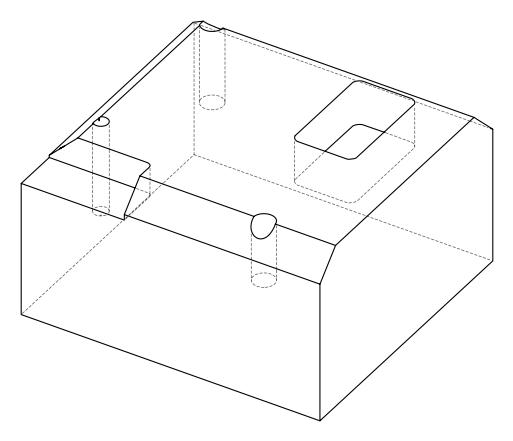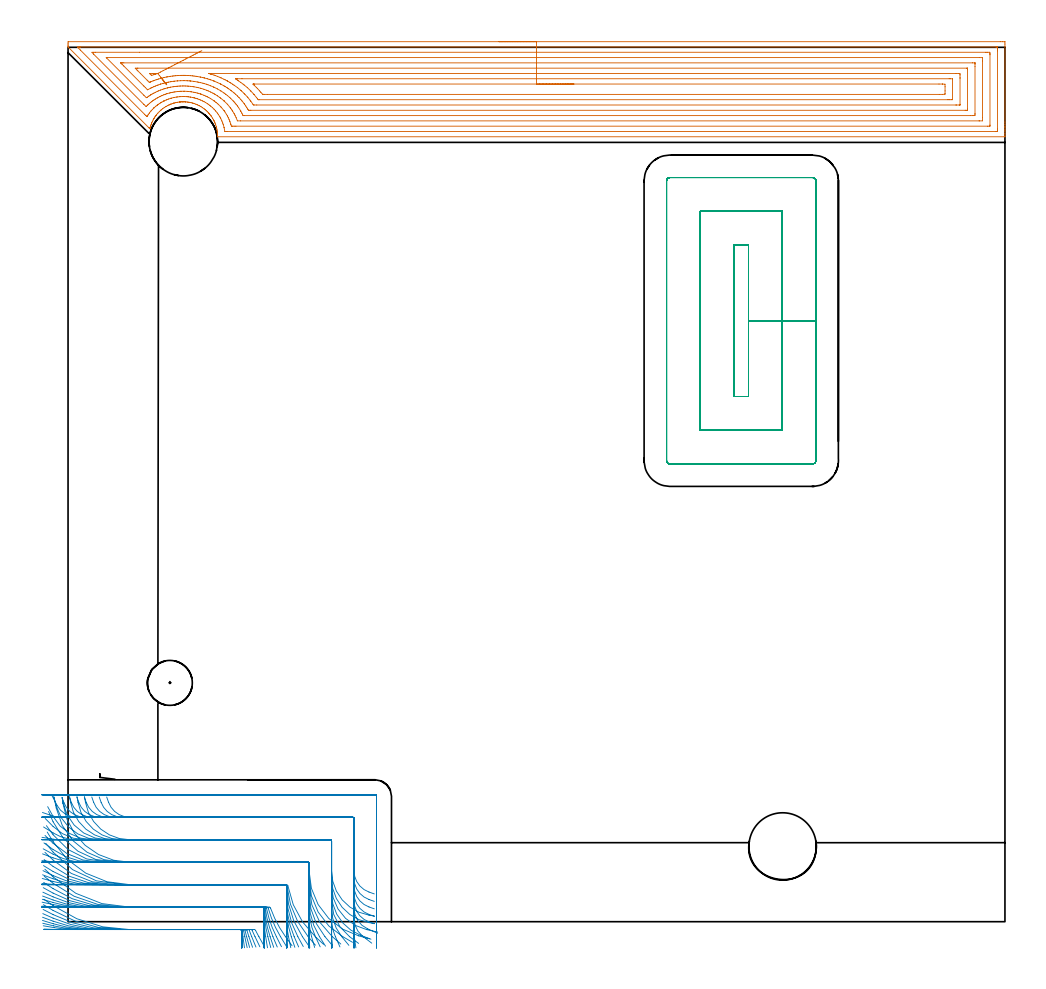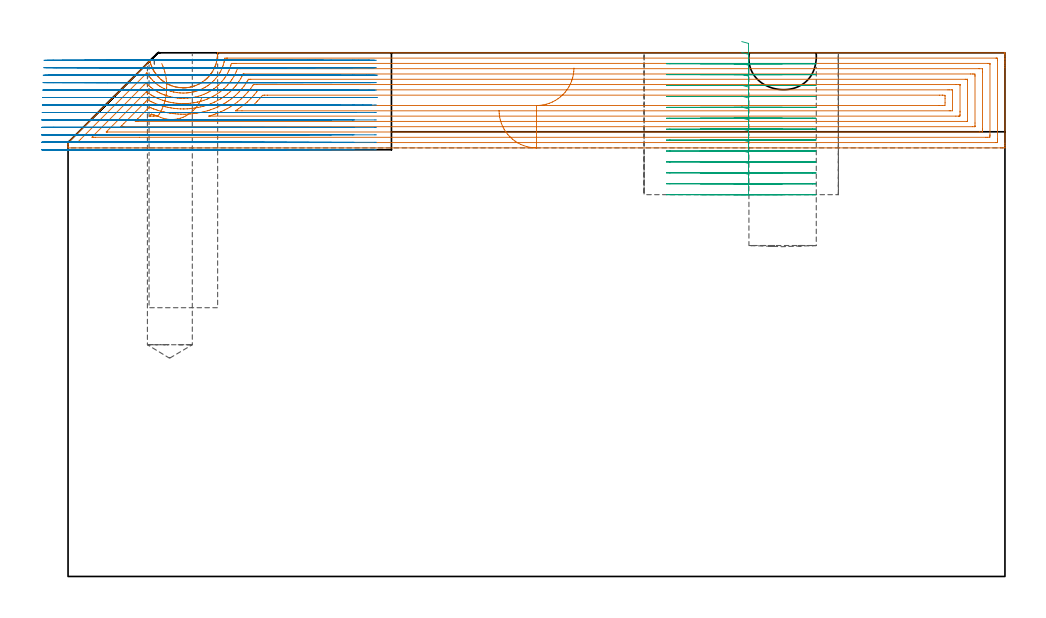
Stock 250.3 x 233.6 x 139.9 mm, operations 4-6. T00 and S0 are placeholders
(PLAN: 9 operations, 6 tool changes, 76 min)
(1 INDEXABLE_INSERT_DRILL_BLIND_HOLE_FROM_SOLID | STEP1POCKET | NXT0302_007 | 0.22 min | 13118 mm3)
(2 AREA_MILL | FG_CHAMFER_SURFACE | UGT0205_001 | 10.58 min | 37646 mm3)
(3 AREA_MILL_1 | FG_CHAMFER_SURFACE_1 | UGT0205_001 | 13.51 min | 58361 mm3)
(4 AREA_MILL_2 | FG_CHAMFER_SURFACE_2 | UGT0205_001 | 17.55 min | 76101 mm3)
(5 MILL_CORNER_NOTCH_RECTANGULAR | CORNER_NOTCH_RECTANGULAR | NXT0201_009 | Follow Part, ap 2, ae 75% | 18.86 min | 80553 mm3)
(6 MILL_RECTANGULAR_POCKET | POCKET_RECTANGULAR_STRAIGHT | NXT0201_011 | Follow Part, ap 3, ae 75% | 14.23 min | 172552 mm3)
(7 MILL_BLIND_HOLE_FROM_SOLID_MATERIAL | STEP1POCKET_1 | NXT0201_012 | Spiral | 0.67 min | 17382 mm3)
(8 SPOT_DRILL | STEP1POCKET_2 | NXT0321_9005460120000 | 0.03 min | 7 mm3)
(9 DRILL_BLIND_HOLE_INTO_CENTER | STEP1POCKET_2 | UGT0301_515 | 0.34 min | 8913 mm3)
(TOOL NXT0302_007 | Index. Insert Drill 18mm [880-D1800L25-05] | D18 PA176 FL90 Z2)
(TOOL UGT0205_001 | Chamfer Mill 20 x 3 x 45 deg. | D20 FL50 Z2)
(TOOL NXT0201_009 | ENDMILL 8mm [2P460-0800-NA 1630] | D8 FL26 Z6)
(TOOL NXT0201_011 | ENDMILL 12mm [2P460-1200-NA 1630] | D12 FL38 Z6)
(TOOL NXT0201_012 | ENDMILL 16mm [2P460-1600-NA 1630] | D16 FL38 Z6)
(TOOL NXT0321_9005460120000 | NC Spot Drill, 142deg, 12mm, Carbide, Uncoated | D12 PA142 FL30 Z2)
(TOOL UGT0301_515 | Carbide Drill 12.0 mm | D12 PA118 FL101 Z2)
(OP 4 AREA_MILL_2)
G17 G21 G94 G90
T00 M6
G54
G17 G0 G90 X115.15 Y235.1 S1061 M3
G43 Z149.9 H0
Z124.5
G94 G1 X115.188 Z123.628 F250.
X115.302 Z122.764
X115.491 Z121.912
X115.753 Z121.08
X116.087 Z120.274
X116.49 Z119.5
X116.958 Z118.764
X117.49 Z118.072
X118.079 Z117.429
X118.722 Z116.84
X119.414 Z116.309
X120.15 Z115.84
X120.924 Z115.437
X121.73 Z115.103
X122.562 Z114.841
X123.413 Z114.652
X124.278 Z114.538
X125.15 Z114.5
X249.063
X249.69 Y235.097 Z114.503
X250.293 Y235.092 Z114.506
X250.296 Y235.078 Z114.519
X250.299 Y234.471 Z115.126
X250.3 Y233.86 Z115.737
Y213.622 Z135.973
Y213.012 Z136.583
Y212.445 Z137.152
Y212.117 Z137.479
Y211.55 Z138.046
Y211.223 Z138.372
Y210.569 Z139.031
Y210.16 Z139.439
X250.294 Y209.764 Z139.828
X250.29 Y209.702 Z139.888
X250.137 Y209.7 Z139.9
X39.954 Y209.699 Z139.899
X39.953 Y209.7 Z139.898
X39.951 Y209.708 Z139.891
X39.923 Y210.307 Z139.293
X39.907 Y210.659 Z138.94
X39.891 Y210.82 Z138.78
X39.864 Y211.104 Z138.494
X39.845 Y211.223 Z138.374
X39.794 Y211.549 Z138.05
X39.7 Y211.997 Z137.603
X39.669 Y212.117 Z137.483
X39.584 Y212.439 Z137.159
X39.441 Y212.887 Z136.712
X39.393 Y213.012 Z136.586
X39.273 Y213.331 Z136.269
X39.217 Y213.464 Z136.136
X39.061 Y213.827 Z135.773
X39.023 Y213.906 Z135.694
X38.964 Y214.025 Z135.574
X38.86 Y214.221 Z135.378
X38.598 Y214.671 Z134.929
X38.316 Y215.111 Z134.487
X38.219 Y215.247 Z134.35
X38.169 Y215.318 Z134.279
X38.106 Y215.399 Z134.199
X37.897 Y215.664 Z133.934
X37.7 Y215.897 Z133.702
X37.611 Y216.002 Z133.597
X37.481 Y216.141 Z133.458
X37.277 Y216.359 Z133.24
X37.213 Y216.42 Z133.179
X36.991 Y216.631 Z132.969
X36.695 Y216.893 Z132.707
X36.385 Y217.142 Z132.458
X35.944 Y217.457 Z132.143
X35.493 Y217.752 Z131.848
X35.44 Y217.783 Z131.817
X35.352 Y217.83 Z131.77
X35.023 Y218.006 Z131.59
X34.601 Y218.216 Z131.383
X34.157 Y218.403 Z131.194
X33.709 Y218.568 Z131.026
X33.389 Y218.673 Z130.925
X33.196 Y218.719 Z130.875
X32.817 Y218.816 Z130.782
X32.781 Y218.823 Z130.775
X32.371 Y218.907 Z130.693
X32.102 Y218.947 Z130.653
X31.924 Y218.973 Z130.626
X31.479 Y219.014 Z130.578
X31.431 Y219.016 Z130.575
X31.367 Y219.018 Z130.569
X31.032 Y219.038 Z130.558
X30.964 Z130.555
X30.762 Z130.553
X30.721 Z130.555
X30.586 Z130.556
X30.513 Y219.034 Z130.558
X30.414 Y219.03 Z130.565
X30.14 Y219.015 Z130.576
X30.071 Y219.007 Z130.581
X29.913 Y218.994 Z130.6
X29.784 Y218.983 Z130.615
X29.694 Y218.975 Z130.624
X29.248 Y218.91 Z130.69
X28.801 Y218.82 Z130.777
X28.356 Y218.714 Z130.885
X28.285 Y218.694 Z130.905
X28.21 Y218.673 Z130.926
X28.139 Y218.65 Z130.949
X27.835 Y218.549 Z131.047
X27.484 Y218.422 Z131.178
X27.464 Y218.415 Z131.185
X27.393 Y218.384 Z131.216
X27.015 Y218.221 Z131.377
X26.946 Y218.187 Z131.41
X26.572 Y218.006 Z131.592
X26.165 Y217.781 Z131.814
X25.68 Y217.475 Z132.121
X25.286 Y217.192 Z132.405
X24.903 Y216.893 Z132.707
X24.788 Y216.792 Z132.806
X24.379 Y216.403 Z133.193
X23.986 Y216.001 Z133.596
X23.896 Y215.899 Z133.699
X23.582 Y215.51 Z134.089
X23.524 Y215.431 Z134.168
X23.388 Y215.247 Z134.35
X23.287 Y215.111 Z134.487
X23.23 Y215.026 Z134.574
X23.081 Y214.8 Z134.797
X23.003 Y214.684 Z134.913
X22.929 Y214.551 Z135.046
X22.744 Y214.221 Z135.378
X22.522 Y213.779 Z135.821
X22.384 Y213.459 Z136.138
X22.334 Y213.345 Z136.255
X22.328 Y213.331 Z136.269
X22.274 Y213.19 Z136.409
X22.206 Y213.012 Z136.585
X22.111 Y212.764 Z136.834
X22.012 Y212.44 Z137.159
X21.934 Y212.154 Z137.443
X21.926 Y212.117 Z137.479
X21.916 Y212.077 Z137.518
X21.897 Y211.998 Z137.595
X21.863 Y211.884 Z137.707
X21.853 Y211.853 Z137.734
X21.79 Y211.906 Z137.686
X21.582 Y212.117 Z137.482
X0.01 Y233.688 Z115.908
X0.005 Y233.695 Z115.902
X0. Y233.95 Z115.645
Y234.231 Z115.368
Y234.711 Z114.888
X0.01 Y235.092 Z114.505
X0.097 Y235.1 Z114.5
X125.15
Y233.686 Z115.914
X247.905
X248.014 Y233.685 Z115.915
X248.231 Y233.681 Z115.919
X248.286 Y233.679 Z115.921
X248.29 Y233.666 Z115.934
X248.295 Y233.633 Z115.967
X248.298 Y233.577 Z116.023
X248.3 Y233.181 Z116.419
Y232.683 Z116.917
X248.299 Y211.723 Z137.877
X248.292 Y211.223 Z138.377
X248.29 Y211.131 Z138.469
X248.122 Y211.121 Z138.479
X248.012 Y211.116 Z138.484
X247.905 Y211.115 Z138.485
X42.57
X42.461 Y211.116 Z138.484
X42.243 Y211.12 Z138.48
X41.876 Y211.13 Z138.47
X41.697 Y212.117 Z137.483
X41.677 Y212.211 Z137.389
X41.441 Y213.012 Z136.588
X41.326 Y213.362 Z136.238
X41.107 Y213.906 Z135.694
X40.784 Y214.614 Z134.986
X40.681 Y214.8 Z134.8
X40.546 Y215.038 Z134.562
X40.127 Y215.694 Z133.906
X39.891 Y216.025 Z133.575
X39.435 Y216.588 Z133.012
X38.999 Y217.071 Z132.529
X38.576 Y217.482 Z132.118
X38.106 Y217.89 Z131.71
X37.834 Y218.107 Z131.493
X37.46 Y218.376 Z131.224
X37.213 Y218.545 Z131.055
X36.73 Y218.86 Z130.74
X36.32 Y219.079 Z130.521
X35.943 Y219.271 Z130.33
X35.427 Y219.507 Z130.093
X35.025 Y219.673 Z129.927
X34.535 Y219.851 Z129.749
X34.181 Y219.965 Z129.635
X33.715 Y220.092 Z129.508
X33.673 Y220.103 Z129.497
X33.642 Y220.11 Z129.49
X33.414 Y220.165 Z129.435
X32.749 Y220.289 Z129.311
X32.6 Y220.314 Z129.286
X32.196 Y220.368 Z129.232
X31.856 Y220.402 Z129.198
X31.598 Y220.423 Z129.177
X30.964 Y220.449 Z129.151
X30.68
X30.071 Y220.427 Z129.173
X29.826 Y220.41 Z129.19
X29.178 Y220.337 Z129.263
X29.028 Y220.315 Z129.285
X28.285 Y220.184 Z129.416
X28.179 Y220.165 Z129.435
X27.55 Y220.007 Z129.593
X27.481 Y219.988 Z129.612
X27.393 Y219.96 Z129.64
X26.879 Y219.785 Z129.815
X26.5 Y219.646 Z129.954
X26.237 Y219.534 Z130.066
X25.642 Y219.271 Z130.33
X25.618 Y219.259 Z130.341
X25.607 Y219.254 Z130.346
X25.038 Y218.946 Z130.654
X24.714 Y218.754 Z130.846
X24.483 Y218.608 Z130.992
X24.134 Y218.376 Z131.224
X23.949 Y218.248 Z131.352
X23.902 Y218.214 Z131.386
X23.822 Y218.153 Z131.447
X23.45 Y217.855 Z131.745
X23.023 Y217.482 Z132.118
X22.974 Y217.437 Z132.163
X22.929 Y217.394 Z132.206
X22.53 Y216.988 Z132.612
X22.16 Y216.588 Z133.012
X22.036 Y216.443 Z133.157
X21.712 Y216.019 Z133.581
X21.475 Y215.694 Z133.906
X21.339 Y215.498 Z134.102
X21.143 Y215.203 Z134.397
X21.103 Y215.14 Z134.46
X21.073 Y215.098 Z134.502
X21.067 Y215.092 Z134.508
X21.062 Y215.096 Z134.504
X20.974 Y215.179 Z134.421
X20.8 Y215.35 Z134.25
X20.456 Y215.694 Z133.906
X3.288 Y232.862 Z116.738
X2.581 Y233.577 Z116.023
X2.489 Y233.672 Z115.928
X2.853 Y233.681 Z115.919
X3.071 Y233.684 Z115.916
X3.18 Y233.685 Z115.915
X3.288 Y233.686 Z115.914
X125.15
Y232.272 Z117.328
X245.226 Y232.271 Z117.329
X245.638 Y232.27 Z117.33
X246.119 Y232.267 Z117.333
X246.27 Y232.265 Z117.335
X246.29 Y231.969 Z117.631
X246.296 Y231.788 Z117.812
X246.299 Y231.608 Z117.992
Y212.831 Z136.769
X246.294 Y212.65 Z136.95
X246.29 Y212.535 Z137.065
X246.239 Y212.533 Z137.067
X246.119 Y212.531 Z137.069
X245.708 Y212.529 Z137.071
X44.837
X44.355 Y212.53 Z137.07
X43.941 Y212.532 Z137.068
X43.64 Y212.535 Z137.065
X43.503 Y212.971 Z136.629
X43.462 Y213.111 Z136.489
X43.262 Y213.705 Z135.895
X43.187 Y213.906 Z135.694
X43.007 Y214.362 Z135.238
X42.797 Y214.8 Z134.8
X42.57 Y215.264 Z134.336
X42.313 Y215.694 Z133.906
X41.896 Y216.368 Z133.232
X41.738 Y216.588 Z133.012
X41.677 Y216.671 Z132.929
X41.002 Y217.482 Z132.118
X40.901 Y217.599 Z132.001
X40.784 Y217.726 Z131.874
X40.126 Y218.376 Z131.224
X39.891 Y218.582 Z131.018
X39.516 Y218.897 Z130.703
X39.032 Y219.271 Z130.33
X38.999 Y219.295 Z130.305
X38.913 Y219.357 Z130.243
X38.106 Y219.881 Z129.719
X37.604 Y220.165 Z129.435
X37.213 Y220.367 Z129.233
X36.82 Y220.558 Z129.042
X36.32 Y220.775 Z128.825
X35.601 Y221.059 Z128.541
X35.427 Y221.122 Z128.478
X35.332 Y221.154 Z128.446
X34.856 Y221.296 Z128.304
X34.535 Y221.379 Z128.221
X34.108 Y221.486 Z128.114
X33.642 Y221.581 Z128.019
X33.006 Y221.696 Z127.904
X32.749 Y221.732 Z127.868
X31.994 Y221.815 Z127.785
X31.856 Y221.825 Z127.775
X31.053 Y221.864 Z127.736
X30.964 Y221.865 Z127.735
X30.174 Y221.85 Z127.75
X30.071 Y221.846 Z127.754
X29.688 Y221.821 Z127.779
X29.342 Y221.789 Z127.811
X29.178 Y221.77 Z127.83
X28.55 Y221.688 Z127.912
X28.285 Y221.642 Z127.958
X27.793 Y221.552 Z128.048
X27.393 Y221.462 Z128.138
X27.07 Y221.382 Z128.218
X26.5 Y221.223 Z128.377
X26.375 Y221.184 Z128.416
X25.993 Y221.059 Z128.541
X25.711 Y220.955 Z128.645
X25.607 Y220.913 Z128.687
X25.082 Y220.69 Z128.91
X24.714 Y220.524 Z129.076
X24.47 Y220.409 Z129.191
X23.989 Y220.165 Z129.435
X23.88 Y220.106 Z129.494
X23.822 Y220.074 Z129.526
X23.322 Y219.771 Z129.829
X22.929 Y219.514 Z130.086
X22.578 Y219.271 Z130.33
X22.267 Y219.039 Z130.561
X22.036 Y218.86 Z130.74
X21.775 Y218.637 Z130.963
X21.479 Y218.376 Z131.224
X21.304 Y218.215 Z131.385
X21.143 Y218.062 Z131.538
X20.848 Y217.778 Z131.822
X20.251 Y218.349 Z131.251
X20.223 Y218.376 Z131.224
X6.859 Y231.741 Z117.859
X6.815 Y231.788 Z117.812
X6.384 Y232.264 Z117.336
X6.859 Y232.268 Z117.332
X7.271 Y232.271 Z117.329
X19.13
X125.15 Y232.272 Z117.328
Y230.857 Z118.743
X243.478
X244.287 Y230.85 Z118.75
X244.3 Y230.034 Z119.566
Y230. Z119.6
Y214.834 Z134.766
X244.29 Y213.95 Z135.65
X243.441 Y213.943 Z135.657
X243.404
X46.103
X45.248 Y213.95 Z135.65
X44.902 Y214.8 Z134.8
X44.605 Y215.444 Z134.156
X44.475 Y215.694 Z133.906
X44.355 Y215.917 Z133.683
X43.939 Y216.588 Z133.012
X43.751 Y216.884 Z132.716
X43.462 Y217.304 Z132.296
X43.32 Y217.482 Z132.118
X42.645 Y218.3 Z131.3
X42.577 Y218.376 Z131.224
X42.57 Y218.384 Z131.216
X41.686 Y219.271 Z130.33
X41.677 Y219.279 Z130.321
X41.609 Y219.338 Z130.262
X40.784 Y220.008 Z129.592
X40.576 Y220.165 Z129.435
X39.891 Y220.636 Z128.964
X39.227 Y221.059 Z128.541
X38.999 Y221.191 Z128.41
X38.705 Y221.353 Z128.247
X38.106 Y221.646 Z127.954
X37.436 Y221.953 Z127.647
X37.213 Y222.046 Z127.554
X37.057 Y222.109 Z127.491
X36.32 Y222.382 Z127.218
X35.691 Y222.583 Z127.017
X35.427 Y222.654 Z126.946
X34.682 Y222.847 Z126.753
X34.535 Y222.878 Z126.722
X34.496 Y222.886 Z126.714
X33.642 Y223.041 Z126.559
X33.408 Y223.081 Z126.519
X32.749 Y223.163 Z126.437
X32.227 Y223.219 Z126.381
X31.856 Y223.242 Z126.358
X31.443 Y223.261 Z126.339
X30.964 Y223.277 Z126.323
X30.541 Y223.27 Z126.33
X30.071 Y223.259 Z126.341
X29.679 Y223.239 Z126.361
X29.178 Y223.199 Z126.401
X28.86 Y223.165 Z126.435
X28.285 Y223.092 Z126.508
X28.071 Y223.061 Z126.539
X27.393 Y222.944 Z126.656
X27.312 Y222.928 Z126.672
X26.924 Y222.847 Z126.753
X26.582 Y222.765 Z126.835
X26.5 Y222.743 Z126.857
X25.883 Y222.571 Z127.029
X25.607 Y222.489 Z127.111
X25.206 Y222.354 Z127.246
X24.714 Y222.177 Z127.423
X24.16 Y221.953 Z127.647
X23.924 Y221.85 Z127.75
X23.822 Y221.804 Z127.796
X23.317 Y221.564 Z128.036
X22.929 Y221.365 Z128.235
X22.73 Y221.258 Z128.342
X22.371 Y221.059 Z128.541
X22.16 Y220.934 Z128.666
X22.036 Y220.857 Z128.743
X21.618 Y220.583 Z129.017
X21.143 Y220.264 Z129.336
X21.084 Y220.224 Z129.376
X20.993 Y220.165 Z129.435
X20.921 Y220.139 Z129.461
X20.893 Y220.165 Z129.435
X20.251 Y220.799 Z128.801
X10.286 Y230.764 Z118.836
X10.249 Y230.803 Z118.797
X10.214 Y230.845 Z118.755
X10.211 Y230.851 Z118.749
X10.219 Y230.853 Z118.747
X10.26 Y230.855 Z118.745
X10.43 Y230.857 Z118.743
X10.467
X125.15
Y229.443 Z120.157
X241.655
X242.213 Y229.441 Z120.159
X242.276 Y229.439 Z120.161
X242.282 Y229.438 Z120.162
X242.29 Y229.421 Z120.179
X242.297 Y229.358 Z120.242
X242.299 Y229.106 Z120.494
X242.3 Y228.461 Z121.139
X242.299 Y215.943 Z133.657
X242.296 Y215.694 Z133.906
X242.29 Y215.378 Z134.222
X241.985 Y215.364 Z134.236
X241.655 Y215.361 Z134.239
X241.099 Y215.357 Z134.243
X47.033
X46.921 Y215.359 Z134.241
X46.832 Y215.361 Z134.239
X46.778 Y215.364 Z134.236
X46.747 Y215.401 Z134.199
X46.597 Y215.694 Z133.906
X46.442 Y215.996 Z133.604
X46.141 Y216.567 Z133.033
X46.128 Y216.588 Z133.012
X46.108 Y216.621 Z132.979
X45.564 Y217.482 Z132.118
X45.248 Y217.937 Z131.663
X44.896 Y218.376 Z131.224
X44.652 Y218.673 Z130.927
X44.355 Y219.023 Z130.577
X44.121 Y219.271 Z130.33
X43.462 Y219.936 Z129.664
X43.225 Y220.165 Z129.435
X42.57 Y220.708 Z128.892
X42.133 Y221.059 Z128.541
X41.677 Y221.381 Z128.219
X40.825 Y221.953 Z127.647
X40.784 Y221.98 Z127.62
X40.712 Y222.025 Z127.575
X39.891 Y222.485 Z127.115
X39.172 Y222.847 Z126.753
X38.999 Y222.928 Z126.672
X38.85 Y222.995 Z126.605
X38.106 Y223.309 Z126.291
X37.351 Y223.603 Z125.997
X37.213 Y223.653 Z125.947
X37.147 Y223.675 Z125.925
X36.943 Y223.741 Z125.859
X36.32 Y223.926 Z125.674
X36.064 Y223.997 Z125.603
X35.427 Y224.155 Z125.445
X34.902 Y224.268 Z125.332
X34.535 Y224.337 Z125.263
X33.81 Y224.467 Z125.133
X33.642 Y224.49 Z125.11
X32.789 Y224.595 Z125.005
X32.749 Y224.599 Z125.001
X32.382 Y224.635 Z124.965
X31.856 Y224.666 Z124.934
X31.825 Y224.667 Z124.933
X30.964 Y224.694 Z124.906
X30.904 Y224.695 Z124.905
X30.071 Y224.68 Z124.92
X30.028 Y224.678 Z124.922
X29.252 Y224.635 Z124.965
X29.184 Y224.63 Z124.97
X28.376 Y224.544 Z125.056
X28.285 Y224.533 Z125.067
X27.593 Y224.435 Z125.165
X27.393 Y224.4 Z125.2
X26.837 Y224.298 Z125.302
X26.5 Y224.228 Z125.372
X26.104 Y224.138 Z125.462
X25.607 Y224.012 Z125.588
X25.394 Y223.955 Z125.645
X24.714 Y223.761 Z125.839
X24.699 Y223.757 Z125.843
X24.653 Y223.741 Z125.859
X24.04 Y223.523 Z126.077
X23.822 Y223.443 Z126.157
X23.329 Y223.248 Z126.352
X22.929 Y223.073 Z126.527
X22.424 Y222.847 Z126.753
X22.161 Y222.722 Z126.878
X22.036 Y222.659 Z126.941
X21.286 Y222.266 Z127.334
X21.258 Y222.253 Z127.347
X21.219 Y222.288 Z127.312
X21.143 Y222.357 Z127.243
X20.651 Y222.847 Z126.753
X20.251 Y223.247 Z126.353
X14.894 Y228.604 Z120.996
X14.394 Y229.106 Z120.494
X14.228 Y229.276 Z120.324
X14.099 Y229.411 Z120.189
X14.081 Y229.437 Z120.163
X14.125 Y229.439 Z120.161
X14.221 Y229.441 Z120.159
X14.558 Y229.443 Z120.157
X14.894
X125.15
Y228.029 Z121.571
X240.053
X240.233 Y228.026 Z121.574
X240.276 Y228.024 Z121.576
X240.29 Y228.022 Z121.578
X240.293 Y228.009 Z121.591
X240.296 Y227.97 Z121.63
X240.3 Y227.782 Z121.818
X240.299 Y217.052 Z132.548
X240.295 Y216.908 Z132.692
X240.29 Y216.794 Z132.806
X240.283 Y216.777 Z132.823
X240.268 Y216.775 Z132.825
X240.225 Y216.774 Z132.826
X239.87 Y216.771 Z132.829
X239.687
X48.819
X48.635 Y216.772 Z132.828
X48.282 Y216.776 Z132.824
X48.199 Y216.778 Z132.822
X48.053 Y217.009 Z132.591
X47.926 Y217.21 Z132.39
X47.757 Y217.482 Z132.118
X47.48 Y217.929 Z131.671
X47.174 Y218.376 Z131.224
X47.033 Y218.576 Z131.024
X46.469 Y219.271 Z130.33
X46.141 Y219.665 Z129.935
X45.677 Y220.165 Z129.435
X45.248 Y220.599 Z129.001
X44.774 Y221.059 Z128.541
X44.355 Y221.409 Z128.191
X43.684 Y221.953 Z127.647
X43.462 Y222.118 Z127.482
X42.897 Y222.519 Z127.081
X42.57 Y222.735 Z126.865
X42.397 Y222.847 Z126.753
X41.954 Y223.125 Z126.475
X41.677 Y223.284 Z126.316
X40.855 Y223.741 Z125.859
X40.784 Y223.778 Z125.822
X40.71 Y223.815 Z125.785
X39.891 Y224.196 Z125.404
X39.086 Y224.548 Z125.052
X38.999 Y224.582 Z125.018
X38.859 Y224.635 Z124.965
X38.106 Y224.913 Z124.687
X37.692 Y225.049 Z124.551
X37.213 Y225.194 Z124.406
X36.444 Y225.406 Z124.194
X36.32 Y225.437 Z124.163
X35.934 Y225.529 Z124.071
X35.427 Y225.635 Z123.965
X35.296 Y225.661 Z123.939
X34.535 Y225.796 Z123.804
X34.213 Y225.852 Z123.748
X33.642 Y225.923 Z123.677
X33.196 Y225.976 Z123.624
X32.749 Y226.02 Z123.58
X32.222 Y226.057 Z123.543
X31.856 Y226.076 Z123.524
X31.289 Y226.097 Z123.503
X30.964 Y226.105 Z123.495
X30.397 Y226.097 Z123.503
X30.071 Y226.088 Z123.512
X29.537 Y226.064 Z123.536
X29.178 Y226.043 Z123.557
X28.705 Y226.003 Z123.597
X28.285 Y225.96 Z123.64
X27.899 Y225.916 Z123.684
X27.393 Y225.848 Z123.752
X27.115 Y225.808 Z123.792
X26.5 Y225.7 Z123.9
X26.356 Y225.673 Z123.927
X25.66 Y225.529 Z124.071
X25.617 Y225.52 Z124.08
X25.607 Y225.517 Z124.083
X24.906 Y225.338 Z124.262
X24.714 Y225.285 Z124.315
X24.212 Y225.138 Z124.462
X23.822 Y225.02 Z124.58
X23.534 Y224.923 Z124.677
X22.929 Y224.714 Z124.886
X22.871 Y224.693 Z124.907
X22.725 Y224.635 Z124.965
X22.237 Y224.434 Z125.166
X22.036 Y224.35 Z125.25
X21.927 Y224.304 Z125.296
X21.805 Y224.253 Z125.347
X21.757 Y224.234 Z125.366
X21.733 Y224.227 Z125.373
X21.725 Y224.232 Z125.368
X21.678 Y224.275 Z125.325
X21.313 Y224.635 Z124.965
X21.143 Y224.804 Z124.796
X19.358 Y226.59 Z123.01
X18.631 Y227.318 Z122.282
X18.465 Y227.486 Z122.114
X17.949 Y228.022 Z121.578
X18.465 Y228.027 Z121.573
X18.649 Y228.028 Z121.572
X125.15 Y228.029 Z121.571
Y226.615 Z122.985
X237.192
X237.895 Y226.613 Z122.987
X238.084 Y226.611 Z122.989
X238.266 Y226.608 Z122.992
X238.29 Y226.424 Z123.176
X238.296 Y226.211 Z123.389
X238.299 Y225.529 Z124.071
X238.3 Y225.314 Z124.286
X238.299 Y218.376 Z131.224
X238.297 Y218.268 Z131.332
X238.293 Y218.215 Z131.385
X238.29 Y218.194 Z131.406
X238.269 Y218.191 Z131.409
X238.084 Y218.189 Z131.411
X237.382 Y218.186 Z131.414
X237.192 Y218.185 Z131.415
X50.414 Y218.186 Z131.414
X49.712 Y218.19 Z131.41
X49.527 Y218.192 Z131.408
X49.399 Y218.376 Z131.224
X48.819 Y219.223 Z130.377
X48.782 Y219.271 Z130.33
X48.641 Y219.449 Z130.151
X48.051 Y220.165 Z129.435
X47.926 Y220.312 Z129.288
X47.233 Y221.059 Z128.541
X47.033 Y221.264 Z128.336
X46.324 Y221.953 Z127.647
X46.141 Y222.11 Z127.49
X45.248 Y222.847 Z126.753
X44.355 Y223.48 Z126.12
X43.968 Y223.741 Z125.859
X43.462 Y224.069 Z125.531
X43.212 Y224.225 Z125.375
X42.664 Y224.541 Z125.059
X42.57 Y224.593 Z125.007
X42.491 Y224.635 Z124.965
X41.957 Y224.916 Z124.684
X41.677 Y225.053 Z124.547
X40.88 Y225.433 Z124.167
X40.784 Y225.475 Z124.125
X40.655 Y225.529 Z124.071
X39.891 Y225.841 Z123.759
X39.382 Y226.039 Z123.561
X38.999 Y226.179 Z123.421
X38.25 Y226.424 Z123.176
X38.106 Y226.468 Z123.132
X38.042 Y226.488 Z123.112
X37.879 Y226.535 Z123.065
X37.68 Y226.594 Z123.006
X37.634 Y226.609 Z122.991
X37.66 Y226.611 Z122.989
X37.746 Y226.613 Z122.987
X37.827 Y226.614 Z122.986
X37.915 Y226.615 Z122.985
X125.15
Y225.2 Z124.4
X235.406
X235.737 Y225.198 Z124.402
X236.299 Y225.193 Z124.407
Y219.607 Z129.993
X235.967 Y219.603 Z129.997
X235.406 Y219.6 Z130.
X235.077
X51.168
X50.887 Y219.603 Z129.997
X50.817 Y219.605 Z129.995
X50.787 Y219.607 Z129.993
X50.604 Y219.855 Z129.745
X50.358 Y220.165 Z129.435
X49.712 Y220.96 Z128.64
X49.624 Y221.059 Z128.541
X48.819 Y221.933 Z127.667
X48.799 Y221.953 Z127.647
X47.926 Y222.807 Z126.793
X47.881 Y222.847 Z126.753
X47.033 Y223.544 Z126.056
X46.785 Y223.741 Z125.859
X46.141 Y224.212 Z125.388
X45.541 Y224.635 Z124.965
X45.248 Y224.834 Z124.766
X44.723 Y225.186 Z124.414
X44.825 Y225.193 Z124.407
X44.93 Y225.196 Z124.404
X45.248 Y225.199 Z124.401
X46.469 Y225.2 Z124.4
X125.15
Y223.786 Z125.814
X232.683
X233.577 Y223.784 Z125.816
X233.621 Y223.783 Z125.817
X234.29 Y223.741 Z125.859
X234.299 Y223.062 Z126.538
Y221.953 Z127.647
X234.296 Y221.276 Z128.324
X234.29 Y221.059 Z128.541
X233.662 Y221.017 Z128.583
X233.621 Y221.016 Z128.584
X232.773 Y221.014 Z128.586
X53.283
X52.432 Y221.016 Z128.584
X52.39 Y221.019 Z128.581
X51.956 Y221.059 Z128.541
X51.497 Y221.598 Z128.002
X51.183 Y221.953 Z127.647
X50.604 Y222.58 Z127.02
X50.343 Y222.847 Z126.753
X49.712 Y223.474 Z126.126
X49.439 Y223.741 Z125.859
X49.406 Y223.775 Z125.825
X49.532 Y223.782 Z125.818
X49.622 Y223.785 Z125.815
X49.667 Y223.786 Z125.814
X49.712
X125.15
X126.022 Z125.852
X126.886 Z125.966
X127.738 Z126.155
X128.57 Z126.417
X129.376 Z126.751
X130.15 Z127.154
X130.886 Z127.622
X131.578 Z128.153
X132.221 Z128.743
X132.81 Z129.386
X133.341 Z130.078
X133.81 Z130.814
X134.213 Z131.588
X134.547 Z132.394
X134.809 Z133.226
X134.998 Z134.077
X135.112 Z134.942
X135.15 Z135.814
G0 Z149.9
X35.741 Y232.707
Z127.899
G1 X35.387 Y232.524 Z127.123
X34.975 Y232.31 Z126.385
X34.506 Y232.068 Z125.69
X33.986 Y231.798 Z125.043
X33.418 Y231.504 Z124.451
X32.806 Y231.187 Z123.916
X32.155 Y230.85 Z123.443
X31.469 Y230.495 Z123.036
X30.755 Y230.126 Z122.698
X30.018 Y229.744 Z122.431
X29.262 Y229.353 Z122.238
X28.495 Y228.955 Z122.119
X27.721 Y228.555 Z122.076
X26.947 Y228.154 Z122.11
X26.178 Y227.756 Z122.219
X25.421 Y227.364 Z122.403
X24.681 Y226.981 Z122.661
X23.963 Y226.61 Z122.99
X23.952 Y226.604 Z122.996
X23.878 Y226.578 Z123.022
X23.822 Y226.561 Z123.039
X23.354 Y226.424 Z123.176
X23.029 Y226.323 Z123.277
X22.929 Y226.291 Z123.309
X22.358 Y226.101 Z123.499
X22.331 Y226.093 Z123.507
X22.312 Y226.098 Z123.502
X22.228 Y226.176 Z123.424
X22.1 Y226.299 Z123.301
X22.036 Y226.361 Z123.239
X21.975 Y226.424 Z123.176
X21.913 Y226.488 Z123.112
X21.803 Y226.607 Z122.993
X21.851 Y226.609 Z122.991
X22.036 Y226.612 Z122.988
X22.738 Y226.614 Z122.986
X22.929 Y226.615 Z122.985
X23.822
X23.864 Y226.614 Z122.986
X23.909 Y226.613 Z122.987
X23.963 Y226.61 Z122.99
X24.376 Y226.091 Z123.558
X24.757 Y225.613 Z124.18
X25.102 Y225.179 Z124.854
X25.409 Y224.793 Z125.573
X25.676 Y224.457 Z126.333
X25.901 Y224.174 Z127.127
X26.082 Y223.947 Z127.949
X26.218 Y223.777 Z128.794
X26.307 Y223.664 Z129.655
X26.349 Y223.611 Z130.524
X26.344 Y223.618 Z131.397
X26.292 Y223.684 Z132.265
X26.192 Y223.809 Z133.123
X26.047 Y223.992 Z133.963
X25.856 Y224.231 Z134.78
X25.622 Y224.525 Z135.567
X25.346 Y224.872 Z136.319
X25.03 Y225.269 Z137.028
G0 Z149.9
M5
M2
(OP 5 MILL_CORNER_NOTCH_RECTANGULAR)
G17 G21 G94 G90
T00 M6
G54
G17 G0 G90 X52.448 Y-6.618 S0 M3
G43 Z149.9 H1
Z137.908
G94 G1 X50.983 Y-4. F250.
G2 X50.101 Y-2.32 R36. F500.
G3 X49.747 Y-2.1 R0.4
G1 X16.48
G2 X-4. Y4.293 R36.
G1 X-6.467 Y6. F250.
G0 Z149.9
X59.847 Y-6.431
Z137.908
G1 X58.089 Y-4.
G2 X54.096 Y3.635 R30. F500.
G3 X53.722 Y3.9 R0.4
G1 X16.48
G2 X-4. Y11.978 R30.
G1 X-6.192 Y14.026 F250.
G0 Z149.9
X68.257 Y-6.043
Z137.908
G1 X66.06 Y-4.
G2 X58.737 Y9.57 R24. F500.
G3 X58.346 Y9.9 R0.4
G1 X16.48
G2 X-4. Y21.388 R24.
G1 X-5.564 Y23.948 F250.
G0 Z149.9
X80.571 Y-4.578
Z137.908
G1 X77.676 Y-3.791
G2 X64.4 Y13.578 R18. F500.
G1 Y15.503
G3 X64.003 Y15.9 R0.4
G1 X16.48
G2 X-1.379 Y31.656 R18.
G1 X-1.566 Y33.144 F250.
G0 Z149.9
X81.879 Y1.496
Z137.908
G1 X80.4 Y1.746
G2 X70.4 Y13.578 R12. F500.
G1 Y21.503
G3 X70.003 Y21.9 R0.4
G1 X16.48
G2 X4.648 Y31.901 R12.
G1 X4.398 Y33.38 F250.
G0 Z149.9
X81.815 Y7.421
Z137.908
G1 X80.4 Y7.921
G2 X76.4 Y13.578 R6. F500.
G1 Y27.502
G3 X76.002 Y27.9 R0.4
G1 X16.48
G2 X10.823 Y31.901 R6.
G1 X10.323 Y33.315 F250.
G0 Z149.9
X82.4 Y10.578
Z137.908
G1 Y13.578
Y33.5 F500.
G3 X82. Y33.9 R0.4
G1 X16.48
X13.48 F250.
G0 Z149.9
X51.247 Y-6.704
Z135.915
G1 X49.949 Y-4.
G2 X49.203 Y-2.342 R36. F500.
G3 X48.839 Y-2.1 R0.4
G1 X14.488
G2 X-4. Y3.01 R36.
G1 X-6.574 Y4.551 F250.
G0 Z149.9
X58.325 Y-6.563
Z135.915
G1 X56.766 Y-4.
G2 X53.48 Y3.609 R30. F500.
G3 X53.098 Y3.9 R0.4
G1 X14.488
G2 X-4. Y10.274 R30.
G1 X-6.363 Y12.123 F250.
G0 Z149.9
X66.097 Y-6.281
Z135.915
G1 X64.149 Y-4.
G2 X58.488 Y9.537 R24. F500.
G3 X58.092 Y9.9 R0.4
G1 X14.488
G2 X-4. Y18.597 R24.
G1 X-5.913 Y20.908 F250.
G0 Z149.9
X75.993 Y-5.501
Z135.915
G1 X73.395 Y-4.
G2 X64.4 Y11.586 R18. F500.
G1 Y15.503
G3 X64.003 Y15.9 R0.4
G1 X14.488
G2 X-3.159 Y30.355 R18.
G1 X-3.75 Y33.296 F250.
G0 Z149.9
X81.871 Y-0.496
Z135.915
G1 X80.392 Y-0.245
G2 X70.4 Y11.586 R12. F500.
G1 Y21.503
G3 X70.003 Y21.9 R0.4
G1 X14.488
G2 X2.656 Y31.901 R12.
G1 X2.406 Y33.38 F250.
G0 Z149.9
X81.815 Y5.429
Z135.915
G1 X80.4 Y5.929
G2 X76.4 Y11.586 R6. F500.
G1 Y27.502
G3 X76.002 Y27.9 R0.4
G1 X14.488
G2 X8.831 Y31.901 R6.
G1 X8.331 Y33.315 F250.
G0 Z149.9
X82.4 Y8.586
Z135.915
G1 Y11.586
Y33.5 F500.
G3 X82. Y33.9 R0.4
G1 X14.488
X11.488 F250.
G0 Z149.9
X50.198 Y-6.778
Z133.923
G1 X49.065 Y-4.
G2 X48.444 Y-2.364 R36. F500.
G3 X48.071 Y-2.1 R0.4
G1 X12.496
G2 X-4. Y1.902 R36.
G1 X-6.667 Y3.276 F250.
G0 Z149.9
X57.016 Y-6.674
Z133.923
G1 X55.657 Y-4.
G2 X53.008 Y3.583 R30. F500.
G3 X52.62 Y3.9 R0.4
G1 X12.496
G2 X-4. Y8.842 R30.
G1 X-6.506 Y10.492 F250.
G0 Z149.9
X64.321 Y-6.472
Z133.923
G1 X62.621 Y-4.
G2 X58.4 Y9.504 R24. F500.
G3 X58.003 Y9.9 R0.4
G1 X12.496
G2 X-4. Y16.467 R24.
G1 X-6.179 Y18.529 F250.
G0 Z149.9
X72.868 Y-5.966
Z133.923
G1 X70.602 Y-4.
G2 X64.4 Y9.594 R18. F500.
G1 Y15.503
G3 X64.003 Y15.9 R0.4
G1 X12.496
G2 X-4. Y26.696 R18.
G1 X-5.201 Y29.445 F250.
G0 Z149.9
X82.721 Y-2.771
Z133.923
G1 X79.793 Y-2.119
G2 X70.4 Y9.594 R12. F500.
G1 Y21.503
G3 X70.003 Y21.9 R0.4
G1 X12.496
G2 X0.663 Y31.901 R12.
G1 X0.413 Y33.38 F250.
G0 Z149.9
X81.814 Y3.437
Z133.923
G1 X80.4 Y3.937
G2 X76.4 Y9.594 R6. F500.
G1 Y27.502
G3 X76.002 Y27.9 R0.4
G1 X12.496
G2 X6.838 Y31.901 R6.
G1 X6.339 Y33.315 F250.
G0 Z149.9
X82.4 Y6.594
Z133.923
G1 Y9.594
Y33.5 F500.
G3 X82. Y33.9 R0.4
G1 X12.496
X9.496 F250.
G0 Z149.9
X49.288 Y-6.84
Z131.931
G1 X48.321 Y-4.
G2 X47.813 Y-2.386 R36. F500.
G3 X47.433 Y-2.1 R0.4
G1 X10.502
G2 X-4. Y0.95 R36.
G1 X-6.746 Y2.159 F250.
G0 Z149.9
X55.894 Y-6.767
Z131.931
G1 X54.734 Y-4.
G2 X52.674 Y3.557 R30. F500.
G3 X52.281 Y3.9 R0.4
G1 X10.502
G2 X-4. Y7.638 R30.
G1 X-6.626 Y9.088 F250.
G0 Z149.9
X62.841 Y-6.626
Z131.931
G1 X61.391 Y-4.
G2 X58.4 Y7.602 R24. F500.
G1 Y9.503
G3 X58.003 Y9.9 R0.4
G1 X10.502
G2 X-4. Y14.777 R24.
G1 X-6.39 Y16.59 F250.
G0 Z149.9
X70.572 Y-6.294
Z131.931
G1 X68.638 Y-4.
G2 X64.4 Y7.602 R18. F500.
G1 Y15.503
G3 X64.003 Y15.9 R0.4
G1 X10.502
G2 X-4. Y23.237 R18.
G1 X-5.777 Y25.654 F250.
G0 Z149.9
X80.926 Y-4.679
Z131.931
G1 X78.123 Y-3.61
G2 X70.4 Y7.602 R12. F500.
G1 Y21.503
G3 X70.003 Y21.9 R0.4
G1 X10.502
G2 X-1.292 Y31.687 R12.
G1 X-1.569 Y33.161 F250.
G0 Z149.9
X81.814 Y1.445
Z131.931
G1 X80.4 Y1.945
G2 X76.4 Y7.602 R6. F500.
G1 Y27.502
G3 X76.002 Y27.9 R0.4
G1 X10.502
G2 X4.845 Y31.901 R6.
G1 X4.345 Y33.315 F250.
G0 Z149.9
X82.4 Y4.602
Z131.931
G1 Y7.602
Y33.5 F500.
G3 X82. Y33.9 R0.4
G1 X10.502
X7.502 F250.
G0 Z149.9
X48.507 Y-6.891
Z129.939
G1 X47.706 Y-4.
G2 X47.304 Y-2.408 R36. F500.
G3 X46.918 Y-2.1 R0.4
G1 X8.51
G2 X-4. Y0.143 R36.
G1 X-6.813 Y1.186 F250.
G0 Z149.9
X54.942 Y-6.842
Z129.939
G1 X53.981 Y-4.
G2 X52.472 Y3.531 R30. F500.
G3 X52.076 Y3.9 R0.4
G1 X8.51
G2 X-4. Y6.633 R30.
G1 X-6.727 Y7.884 F250.
G0 Z149.9
X61.609 Y-6.749
Z129.939
G1 X60.408 Y-4.
G2 X58.4 Y5.61 R24. F500.
G1 Y9.503
G3 X58.003 Y9.9 R0.4
G1 X8.51
G2 X-4. Y13.418 R24.
G1 X-6.56 Y14.982 F250.
G0 Z149.9
X68.782 Y-6.537
Z129.939
G1 X67.18 Y-4.
G2 X64.4 Y5.61 R18. F500.
G1 Y15.503
G3 X64.003 Y15.9 R0.4
G1 X8.51
G2 X-4. Y20.958 R18.
G1 X-6.157 Y23.043 F250.
G0 Z149.9
X77.616 Y-5.797
Z129.939
G1 X75.214 Y-4.
G2 X70.4 Y5.61 R12. F500.
G1 Y21.503
G3 X70.003 Y21.9 R0.4
G1 X8.51
G2 X-3.009 Y30.537 R12.
G1 X-3.85 Y33.416 F250.
G0 Z149.9
X81.814 Y-0.546
Z129.939
G1 X80.4 Y-0.046
G2 X76.4 Y5.61 R6. F500.
G1 Y27.502
G3 X76.002 Y27.9 R0.4
G1 X8.51
G2 X2.853 Y31.901 R6.
G1 X2.353 Y33.315 F250.
G0 Z149.9
X82.4 Y2.61
Z129.939
G1 Y5.61
Y33.5 F500.
G3 X82. Y33.9 R0.4
G1 X8.51
X5.51 F250.
G0 Z149.9
X47.849 Y-6.932
Z127.946
G1 X47.215 Y-4.
G2 X46.911 Y-2.43 R36. F500.
G3 X46.521 Y-2.1 R0.4
G1 X6.516
G2 X-3.963 Y-0.541 R36.
G1 X-6.833 Y0.332 F250.
G0 Z149.9
X54.144 Y-6.902
Z127.946
G1 X53.383 Y-4.
G2 X52.4 Y3.505 R30. F500.
G3 X52.003 Y3.9 R0.4
G1 X6.516
G2 X-4. Y5.803 R30.
G1 X-6.81 Y6.855 F250.
G0 Z149.9
X60.592 Y-6.845
Z127.946
G1 X59.64 Y-4.
G2 X58.4 Y3.615 R24. F500.
G1 Y9.503
G3 X58.003 Y9.9 R0.4
G1 X6.516
G2 X-4. Y12.326 R24.
G1 X-6.697 Y13.641 F250.
G0 Z149.9
X67.359 Y-6.718
Z127.946
G1 X66.09 Y-4.
G2 X64.4 Y3.615 R18. F500.
G1 Y15.503
G3 X64.003 Y15.9 R0.4
G1 X6.516
G2 X-4. Y19.291 R18.
G1 X-6.435 Y21.044 F250.
G0 Z149.9
X75.029 Y-6.319
Z127.946
G1 X73.126 Y-4.
G2 X70.4 Y3.615 R12. F500.
G1 Y21.503
G3 X70.003 Y21.9 R0.4
G1 X6.516
G2 X-3.995 Y28.109 R12.
G1 X-5.442 Y30.737 F250.
G0 Z149.9
X82.706 Y-3.086
Z127.946
G1 X79.964 Y-1.868
G2 X76.4 Y3.615 R6. F500.
G1 Y27.502
G3 X76.002 Y27.9 R0.4
G1 X6.516
G2 X0.859 Y31.901 R6.
G1 X0.359 Y33.316 F250.
G0 Z149.9
X82.4 Y0.615
Z127.946
G1 Y3.615
Y33.5 F500.
G3 X82. Y33.9 R0.4
G1 X6.516
X3.516 F250.
G0 Z149.9
X47.133 Y-6.973
Z125.954
G1 X46.729 Y-4.
G2 X46.553 Y-2.46 R36. F500.
G3 X46.158 Y-2.1 R0.4
G1 X4.524
G2 X-3.842 Y-1.115 R36.
G1 X-6.759 Y-0.418 F250.
G0 Z149.9
X53.281 Y-6.96
Z125.954
G1 X52.795 Y-4.
G2 X52.4 Y0.855 R30. F500.
G1 Y3.503
G3 X52.003 Y3.9 R0.4
G1 X4.524
G2 X-4. Y5.136 R30.
G1 X-6.876 Y5.989 F250.
G0 Z149.9
X59.503 Y-6.938
Z125.954
G1 X58.896 Y-4.
G2 X58.4 Y0.855 R24. F500.
G1 Y9.503
G3 X58.003 Y9.9 R0.4
G1 X4.524
G2 X-4. Y11.465 R24.
G1 X-6.804 Y12.53 F250.
G0 Z149.9
X65.876 Y-6.889
Z125.954
G1 X65.067 Y-4.
G2 X64.4 Y0.855 R18. F500.
G1 Y15.503
G3 X64.003 Y15.9 R0.4
G1 X4.524
G2 X-4. Y18.046 R18.
G1 X-6.642 Y19.467 F250.
G0 Z149.9
X72.639 Y-6.744
Z125.954
G1 X71.426 Y-4.
G2 X70.4 Y0.855 R12. F500.
G1 Y21.503
G3 X70.003 Y21.9 R0.4
G1 X4.524
G2 X-4. Y25.453 R12.
G1 X-6.112 Y27.584 F250.
G0 Z149.9
X81.127 Y-5.732
Z125.954
G1 X78.747 Y-3.905
G2 X76.4 Y0.855 R6. F500.
G1 Y27.502
G3 X76.002 Y27.9 R0.4
G1 X4.524
G2 X-1.079 Y31.753 R6.
G1 X-1.616 Y33.154 F250.
G0 Z149.9
X82.4 Y-2.145
Z125.954
G1 Y0.855
Y33.5 F500.
G3 X82. Y33.9 R0.4
G1 X4.524
X1.524 F250.
G0 Z149.9
X46.483 Y-6.999
Z123.962
G1 X46.41 Y-4.
G2 X46.4 Y-3.133 R36. F500.
G1 Y-2.497
G3 X46.003 Y-2.1 R0.4
G1 X2.353
G2 X-3.669 Y-1.593 R36.
G1 X-6.627 Y-1.091 F250.
G0 Z149.9
X52.499 Y-6.999
Z123.962
G1 X52.413 Y-4.
G2 X52.4 Y-3.133 R30. F500.
G1 Y3.503
G3 X52.003 Y3.9 R0.4
G1 X2.353
G2 X-4. Y4.58 R30.
G1 X-6.932 Y5.216 F250.
G0 Z149.9
X58.524 Y-6.998
Z123.962
G1 X58.416 Y-4.
G2 X58.4 Y-3.133 R24. F500.
G1 Y9.503
G3 X58.003 Y9.9 R0.4
G1 X2.353
G2 X-4. Y10.756 R24.
G1 X-6.893 Y11.55 F250.
G0 Z149.9
X64.565 Y-6.997
Z123.962
G1 X64.421 Y-4.
G2 X64.4 Y-3.133 R18. F500.
G1 Y15.503
G3 X64.003 Y15.9 R0.4
G1 X2.353
G2 X-4. Y17.058 R18.
G1 X-6.807 Y18.117 F250.
G0 Z149.9
X70.648 Y-6.992
Z123.962
G1 X70.431 Y-4.
G2 X70.4 Y-3.133 R12. F500.
G1 Y21.503
G3 X70.003 Y21.9 R0.4
G1 X2.353
G2 X-4. Y23.719 R12.
G1 X-6.545 Y25.307 F250.
G0 Z149.9
X76.897 Y-6.968
Z123.962
G1 X76.463 Y-4.
G2 X76.4 Y-3.133 R6. F500.
G1 Y27.502
G3 X76.002 Y27.9 R0.4
G1 X2.353
G2 X-2.975 Y31.141 R6.
G1 X-4.355 Y33.804 F250.
G0 Z149.9
X82.4 Y-6.133
Z123.962
G1 Y-3.133
Y33.5 F500.
G3 X82. Y33.9 R0.4
G1 X2.353
X-0.647 F250.
G0 Z149.9
X46.402 Y-7.
Z121.969
G1 X46.4 Y-4.
Y-2.497 F500.
G3 X46.003 Y-2.1 R0.4
G1 X-2.078
G2 X-3.42 Y-2.075 R36.
G1 X-6.418 Y-1.963 F250.
G0 Z149.9
X52.402 Y-7.
Z121.969
G1 X52.4 Y-4.
Y-2.497 F500.
Y3.503
G3 X52.003 Y3.9 R0.4
G1 X-2.078
G2 X-4. Y3.962 R30.
G1 X-6.994 Y4.154 F250.
G0 Z149.9
X58.403 Y-7.
Z121.969
G1 X58.4 Y-4.
Y3.503 F500.
Y9.503
G3 X58.003 Y9.9 R0.4
G1 X-2.078
G2 X-4. Y9.977 R24.
G1 X-6.99 Y10.217 F250.
G0 Z149.9
X64.403 Y-7.
Z121.969
G1 X64.4 Y-4.
Y9.503 F500.
Y15.503
G3 X64.003 Y15.9 R0.4
G1 X-2.078
G2 X-4. Y16.003 R18.
G1 X-6.983 Y16.323 F250.
G0 Z149.9
X70.405 Y-7.
Z121.969
G1 X70.4 Y-4.
Y15.503 F500.
Y21.503
G3 X70.003 Y21.9 R0.4
G1 X-2.078
G2 X-4. Y22.055 R12.
G1 X-6.961 Y22.535 F250.
G0 Z149.9
X76.41 Y-7.
Z121.969
G1 X76.4 Y-4.
Y21.503 F500.
Y27.502
G3 X76.002 Y27.9 R0.4
G1 X-2.078
G2 X-4. Y28.216 R6.
G1 X-6.842 Y29.177 F250.
G0 Z149.9
X82.4 Y-6.979
Z121.969
G1 Y-3.979
Y33.5 F500.
G3 X82. Y33.9 R0.4
G1 X-2.078
X-5.078 F250.
G0 Z149.9
X46.4 Y-7.
Z119.977
G1 Y-4.
Y-2.497 F500.
G3 X46.003 Y-2.1 R0.4
G1 X-3.404
X-6.404 F250.
G0 Z149.9
X52.4 Y-7.
Z119.977
G1 Y-4.
Y3.503 F500.
G3 X52.003 Y3.9 R0.4
G1 X-3.757
X-4. Y3.901
X-7. Y3.925 F250.
G0 Z149.9
X58.4 Y-7.
Z119.977
G1 Y-4.
Y9.503 F500.
G3 X58.003 Y9.9 R0.4
G1 X-3.757
G2 X-4. Y9.901 R24.
G1 X-7. Y9.932 F250.
G0 Z149.9
X64.4 Y-7.
Z119.977
G1 Y-4.
Y15.503 F500.
G3 X64.003 Y15.9 R0.4
G1 X-3.757
G2 X-4. Y15.902 R18.
G1 X-7. Y15.942 F250.
G0 Z149.9
X70.4 Y-7.
Z119.977
G1 Y-4.
Y21.503 F500.
G3 X70.003 Y21.9 R0.4
G1 X-3.757
G2 X-4. Y21.902 R12.
G1 X-6.999 Y21.963 F250.
G0 Z149.9
X76.4 Y-7.
Z119.977
G1 Y-4.
Y27.502 F500.
G3 X76.002 Y27.9 R0.4
G1 X-3.757
G2 X-4. Y27.905 R6.
G1 X-6.998 Y28.027 F250.
G0 Z149.9
X82.4 Y-7.
Z119.977
G1 Y-4.
Y33.5 F500.
G3 X82. Y33.9 R0.4
G1 X-3.757
X-6.757 F250.
G0 Z149.9
X46.4 Y-7.
Z117.985
G1 Y-4.
Y-2.497 F500.
G3 X46.003 Y-2.1 R0.4
G1 X-3.404
X-6.404 F250.
G0 Z149.9
X52.4 Y-7.
Z117.985
G1 Y-4.
Y3.503 F500.
G3 X52.003 Y3.9 R0.4
G1 X-4.
X-7. F250.
G0 Z149.9
X58.4 Y-7.
Z117.985
G1 Y-4.
Y9.503 F500.
G3 X58.003 Y9.9 R0.4
G1 X-4.
X-7. F250.
G0 Z149.9
X64.4 Y-7.
Z117.985
G1 Y-4.
Y15.503 F500.
G3 X64.003 Y15.9 R0.4
G1 X-4.
X-7. F250.
G0 Z149.9
X70.4 Y-7.
Z117.985
G1 Y-4.
Y21.503 F500.
G3 X70.003 Y21.9 R0.4
G1 X-4.
X-7. F250.
G0 Z149.9
X76.4 Y-7.
Z117.985
G1 Y-4.
Y27.502 F500.
G3 X76.002 Y27.9 R0.4
G1 X-4.
X-7. F250.
G0 Z149.9
X82.4 Y-7.
Z117.985
G1 Y-4.
Y33.5 F500.
G3 X82. Y33.9 R0.4
G1 X-4.
X-7. F250.
G0 Z149.9
X46.4 Y-7.
Z115.992
G1 Y-4.
Y-2.497 F500.
G3 X46.003 Y-2.1 R0.4
G1 X-3.404
X-6.404 F250.
G0 Z149.9
X52.4 Y-7.
Z115.992
G1 Y-4.
Y3.503 F500.
G3 X52.003 Y3.9 R0.4
G1 X-4.
X-7. F250.
G0 Z149.9
X58.4 Y-7.
Z115.992
G1 Y-4.
Y9.503 F500.
G3 X58.003 Y9.9 R0.4
G1 X-4.
X-7. F250.
G0 Z149.9
X64.4 Y-7.
Z115.992
G1 Y-4.
Y15.503 F500.
G3 X64.003 Y15.9 R0.4
G1 X-4.
X-7. F250.
G0 Z149.9
X70.4 Y-7.
Z115.992
G1 Y-4.
Y21.503 F500.
G3 X70.003 Y21.9 R0.4
G1 X-4.
X-7. F250.
G0 Z149.9
X76.4 Y-7.
Z115.992
G1 Y-4.
Y27.502 F500.
G3 X76.002 Y27.9 R0.4
G1 X-4.
X-7. F250.
G0 Z149.9
X82.4 Y-7.
Z115.992
G1 Y-4.
Y33.5 F500.
G3 X82. Y33.9 R0.4
G1 X-4.
X-7. F250.
G0 Z149.9
X46.4 Y-7.
Z114.
G1 Y-4.
Y-2.497 F500.
G3 X46.003 Y-2.1 R0.4
G1 X-3.404
X-6.404 F250.
G0 Z149.9
X52.4 Y-7.
Z114.
G1 Y-4.
Y3.503 F500.
G3 X52.003 Y3.9 R0.4
G1 X-4.
X-7. F250.
G0 Z149.9
X58.4 Y-7.
Z114.
G1 Y-4.
Y9.503 F500.
G3 X58.003 Y9.9 R0.4
G1 X-4.
X-7. F250.
G0 Z149.9
X64.4 Y-7.
Z114.
G1 Y-4.
Y15.503 F500.
G3 X64.003 Y15.9 R0.4
G1 X-4.
X-7. F250.
G0 Z149.9
X70.4 Y-7.
Z114.
G1 Y-4.
Y21.503 F500.
G3 X70.003 Y21.9 R0.4
G1 X-4.
X-7. F250.
G0 Z149.9
X76.4 Y-7.
Z114.
G1 Y-4.
Y27.502 F500.
G3 X76.002 Y27.9 R0.4
G1 X-4.
X-7. F250.
G0 Z149.9
X82.4 Y-7.
Z114.
G1 Y-4.
Y33.5 F500.
G3 X82. Y33.9 R0.4
G1 X-4.
X-7. F250.
G0 Z149.9
M5
M2
(OP 6 MILL_RECTANGULAR_POCKET)
G17 G21 G94 G90
T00 M6
G54
G17 G0 G90 X179.973 Y140.3 S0 M3
G43 Z149.9 H1
Z142.9
G94 G1 X181.8 Z142.411 F250.
Y160.55 Z136.985
Y180.8 F500.
X177.9
Y140.3
X181.8
Y160.55
X190.8
Y189.8
X168.9
Y131.3
X190.8
Y160.55
X199.8
Y197.9
G3 X198.9 Y198.8 R0.9
G1 X160.8
G3 X159.9 Y197.9 R0.9
G1 Y123.2
G3 X160.8 Y122.3 R0.9
G1 X198.9
G3 X199.8 Y123.2 R0.9
G1 Y160.55
Y161.55
G0 X179.973 Y140.3 Z139.985
G1 X181.8 Z139.495 F250.
Y160.55 Z134.069
Y180.8 F500.
X177.9
Y140.3
X181.8
Y160.55
X190.8
Y189.8
X168.9
Y131.3
X190.8
Y160.55
X199.8
Y197.9
G3 X198.9 Y198.8 R0.9
G1 X160.8
G3 X159.9 Y197.9 R0.9
G1 Y123.2
G3 X160.8 Y122.3 R0.9
G1 X198.9
G3 X199.8 Y123.2 R0.9
G1 Y160.55
Y161.55
G0 X179.973 Y140.3 Z137.069
G1 X181.8 Z136.58 F250.
Y160.55 Z131.154
Y180.8 F500.
X177.9
Y140.3
X181.8
Y160.55
X190.8
Y189.8
X168.9
Y131.3
X190.8
Y160.55
X199.8
Y197.9
G3 X198.9 Y198.8 R0.9
G1 X160.8
G3 X159.9 Y197.9 R0.9
G1 Y123.2
G3 X160.8 Y122.3 R0.9
G1 X198.9
G3 X199.8 Y123.2 R0.9
G1 Y160.55
Y161.55
G0 X179.973 Y140.3 Z134.154
G1 X181.8 Z133.665 F250.
Y160.55 Z128.239
Y180.8 F500.
X177.9
Y140.3
X181.8
Y160.55
X190.8
Y189.8
X168.9
Y131.3
X190.8
Y160.55
X199.8
Y197.9
G3 X198.9 Y198.8 R0.9
G1 X160.8
G3 X159.9 Y197.9 R0.9
G1 Y123.2
G3 X160.8 Y122.3 R0.9
G1 X198.9
G3 X199.8 Y123.2 R0.9
G1 Y160.55
Y161.55
G0 X179.973 Y140.3 Z131.239
G1 X181.8 Z130.749 F250.
Y160.55 Z125.323
Y180.8 F500.
X177.9
Y140.3
X181.8
Y160.55
X190.8
Y189.8
X168.9
Y131.3
X190.8
Y160.55
X199.8
Y197.9
G3 X198.9 Y198.8 R0.9
G1 X160.8
G3 X159.9 Y197.9 R0.9
G1 Y123.2
G3 X160.8 Y122.3 R0.9
G1 X198.9
G3 X199.8 Y123.2 R0.9
G1 Y160.55
Y161.55
G0 X179.973 Y140.3 Z128.323
G1 X181.8 Z127.834 F250.
Y160.55 Z122.408
Y180.8 F500.
X177.9
Y140.3
X181.8
Y160.55
X190.8
Y189.8
X168.9
Y131.3
X190.8
Y160.55
X199.8
Y197.9
G3 X198.9 Y198.8 R0.9
G1 X160.8
G3 X159.9 Y197.9 R0.9
G1 Y123.2
G3 X160.8 Y122.3 R0.9
G1 X198.9
G3 X199.8 Y123.2 R0.9
G1 Y160.55
Y161.55
G0 X179.973 Y140.3 Z125.408
G1 X181.8 Z124.918 F250.
Y160.55 Z119.492
Y180.8 F500.
X177.9
Y140.3
X181.8
Y160.55
X190.8
Y189.8
X168.9
Y131.3
X190.8
Y160.55
X199.8
Y197.9
G3 X198.9 Y198.8 R0.9
G1 X160.8
G3 X159.9 Y197.9 R0.9
G1 Y123.2
G3 X160.8 Y122.3 R0.9
G1 X198.9
G3 X199.8 Y123.2 R0.9
G1 Y160.55
Y161.55
G0 X179.973 Y140.3 Z122.492
G1 X181.8 Z122.003 F250.
Y160.55 Z116.577
Y180.8 F500.
X177.9
Y140.3
X181.8
Y160.55
X190.8
Y189.8
X168.9
Y131.3
X190.8
Y160.55
X199.8
Y197.9
G3 X198.9 Y198.8 R0.9
G1 X160.8
G3 X159.9 Y197.9 R0.9
G1 Y123.2
G3 X160.8 Y122.3 R0.9
G1 X198.9
G3 X199.8 Y123.2 R0.9
G1 Y160.55
Y161.55
G0 X179.973 Y140.3 Z119.577
G1 X181.8 Z119.088 F250.
Y160.55 Z113.662
Y180.8 F500.
X177.9
Y140.3
X181.8
Y160.55
X190.8
Y189.8
X168.9
Y131.3
X190.8
Y160.55
X199.8
Y197.9
G3 X198.9 Y198.8 R0.9
G1 X160.8
G3 X159.9 Y197.9 R0.9
G1 Y123.2
G3 X160.8 Y122.3 R0.9
G1 X198.9
G3 X199.8 Y123.2 R0.9
G1 Y160.55
Y161.55
G0 X179.973 Y140.3 Z116.662
G1 X181.8 Z116.172 F250.
Y160.55 Z110.746
Y180.8 F500.
X177.9
Y140.3
X181.8
Y160.55
X190.8
Y189.8
X168.9
Y131.3
X190.8
Y160.55
X199.8
Y197.9
G3 X198.9 Y198.8 R0.9
G1 X160.8
G3 X159.9 Y197.9 R0.9
G1 Y123.2
G3 X160.8 Y122.3 R0.9
G1 X198.9
G3 X199.8 Y123.2 R0.9
G1 Y160.55
Y161.55
G0 X179.973 Y140.3 Z113.746
G1 X181.8 Z113.257 F250.
Y160.55 Z107.831
Y180.8 F500.
X177.9
Y140.3
X181.8
Y160.55
X190.8
Y189.8
X168.9
Y131.3
X190.8
Y160.55
X199.8
Y197.9
G3 X198.9 Y198.8 R0.9
G1 X160.8
G3 X159.9 Y197.9 R0.9
G1 Y123.2
G3 X160.8 Y122.3 R0.9
G1 X198.9
G3 X199.8 Y123.2 R0.9
G1 Y160.55
Y161.55
G0 X179.973 Y140.3 Z110.831
G1 X181.8 Z110.341 F250.
Y160.55 Z104.915
Y180.8 F500.
X177.9
Y140.3
X181.8
Y160.55
X190.8
Y189.8
X168.9
Y131.3
X190.8
Y160.55
X199.8
Y197.9
G3 X198.9 Y198.8 R0.9
G1 X160.8
G3 X159.9 Y197.9 R0.9
G1 Y123.2
G3 X160.8 Y122.3 R0.9
G1 X198.9
G3 X199.8 Y123.2 R0.9
G1 Y160.55
Y161.55
G0 X179.973 Y140.3 Z107.915
G1 X181.8 Z107.426 F250.
Y160.55 Z102.
Y180.8 F500.
X177.9
Y140.3
X181.8
Y160.55
X190.8
Y189.8
X168.9
Y131.3
X190.8
Y160.55
X199.8
Y197.9
G3 X198.9 Y198.8 R0.9
G1 X160.8
G3 X159.9 Y197.9 R0.9
G1 Y123.2
G3 X160.8 Y122.3 R0.9
G1 X198.9
G3 X199.8 Y123.2 R0.9
G1 Y160.55
Y161.55
G0 Z149.9
M5
M2
